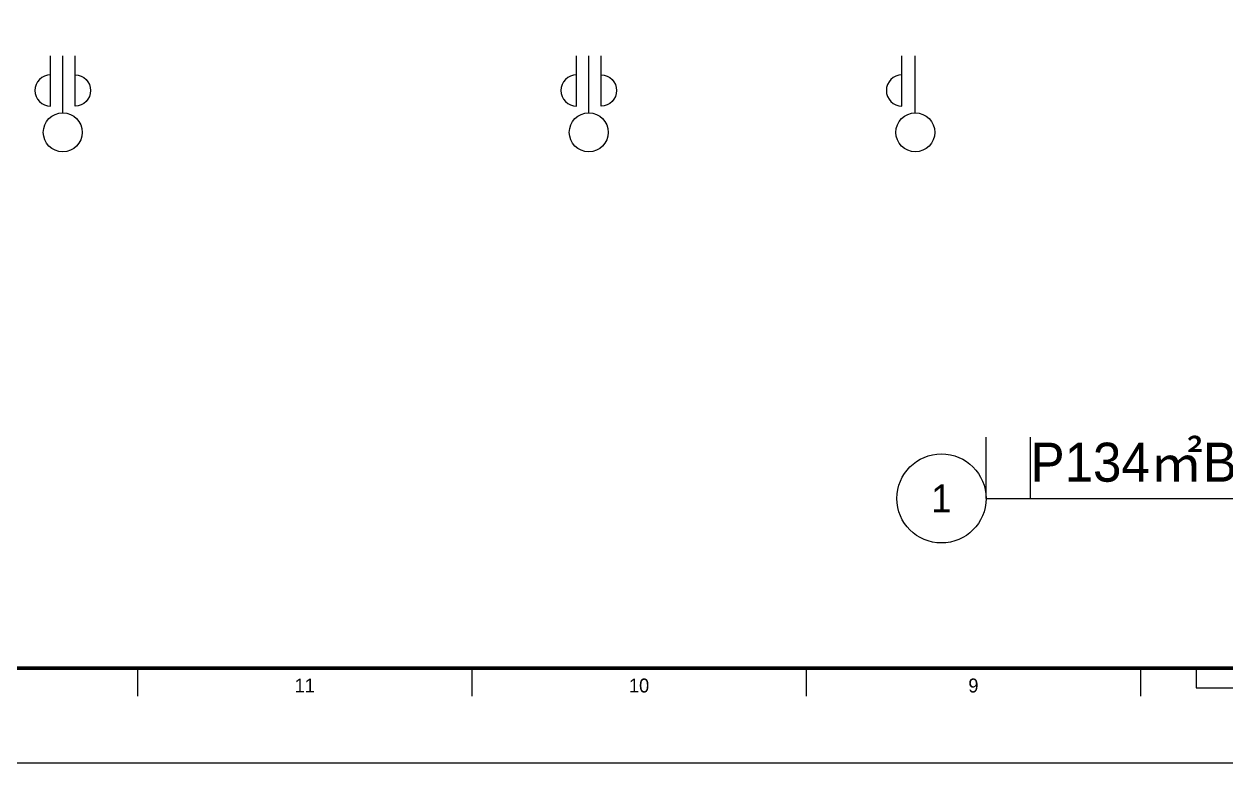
# Model space of a CAD drawing. Header units: millimetres. Extents: x 0 to 92204, y -190080 to 23760.
# Drawn here: x 8031 to 18816, y -190080 to -183449 of the extents above; entities that cross this region are included whole.
import ezdxf
from ezdxf.enums import TextEntityAlignment as Align

# ---------------------------------------------------------------- set-up
doc = ezdxf.new("R2010")
doc.units = ezdxf.units.MM
doc.header["$LTSCALE"] = 100
doc.linetypes.add('AUDIT_D_220706163347-0', pattern=[0])
for name, color, linetype in [('A-치수', 7, 'AUDIT_D_220706163347-0'), ('AA-BORD-FORM', 7, 'Continuous'), ('AA-BORD-TEXT', 3, 'Continuous'), ('AA-XXXX-SYMB', 7, 'Continuous'), ('AA-XXXX-TEXT', 3, 'Continuous'), ('DIM', 7, 'AUDIT_D_220706163347-0')]:
    doc.layers.add(name, color=color, linetype=linetype)
doc.layers.add('Defpoint', color=135, linetype='Continuous', plot=False)
doc.styles.add('HAUD01', font='Dotum.ttf')

# ---------------------------------------------------------------- blocks, each defined once
blk = doc.blocks.new('중심')
at = {"layer": 'DIM'}
blk.add_line((-350, 0), (0, 0), dxfattribs=at)
blk.add_circle((-470, 0), 120, dxfattribs=at)
blk = doc.blocks.new('DIM-1108')
at = {"layer": 'DIM'}
for points in [[(8268.8, -207665.8, 1), (8268.8, -207945.8), (8268.8, -207495.8)], [(8488.8, -207665.8, -1), (8488.8, -207945.8), (8488.8, -207495.8)], [(12988.8, -207665.8, 1), (12988.8, -207945.8), (12988.8, -207495.8)], [(13208.8, -207665.8, -1), (13208.8, -207945.8), (13208.8, -207495.8)], [(15908.8, -207665.8, 1), (15908.8, -207945.8), (15908.8, -207495.8)]]:
    blk.add_lwpolyline(points, format="xyb", dxfattribs=at)
at = {"layer": 'A-치수', "xscale": 1.458333333333342, "yscale": 1.458333333333342, "zscale": 1.458333333333342, "rotation": 90}
for p in [(8378.8, -207495.8), (13098.8, -207495.8), (16028.8, -207495.8)]:
    blk.add_blockref('중심', p, dxfattribs=at)
blk = doc.blocks.new('XR-FORM 청주월명')
at = {"layer": 'AA-BORD-FORM', "color": 2}
for p, q in [((181, 17), (181, 12)), ((241, 17), (241, 12)), ((301, 17), (301, 12)), ((361, 17), (361, 12)), ((371, 17), (371, 13.5)), ((371, 13.5), (471, 13.5))]:
    blk.add_line(p, q, dxfattribs=at)
at = {"layer": 'AA-BORD-FORM', "color": 1}
blk.add_lwpolyline([(0, 0), (841, 0), (841, 594), (0, 594)], close=True, dxfattribs=at)
at = {"layer": 'AA-BORD-FORM', "color": 2, "const_width": 0.682}
blk.add_lwpolyline([(21, 17), (21, 577), (821, 577), (821, 17)], close=True, dxfattribs=at)
at = {"layer": 'AA-BORD-TEXT', "color": 7, "style": 'HAUD01'}
for s, p in [('11', (211, 13.9)), ('10', (271, 13.9)), ('9', (331, 13.9))]:
    blk.add_text(s, height=2.5, dxfattribs=at).set_placement(p, align=Align.MIDDLE_CENTER)

msp = doc.modelspace()

# ---------------------------------------------------------------- linework, layer by layer
at = {"layer": 'AA-XXXX-SYMB', "color": 3}
msp.add_line((16663.2, -187706.2), (24828.2, -187706.2), dxfattribs=at)
msp.add_circle((16263.2, -187706.2), 400, dxfattribs=at)
at = {"layer": 'Defpoint'}
for p, q in [((16663.2, -187706.2), (16663.2, -187156.2)), ((17063.2, -187706.2), (17063.2, -187156.2))]:
    msp.add_line(p, q, dxfattribs=at)

# ---------------------------------------------------------------- block references
msp.add_blockref('DIM-1108', (0, 23760))
at = {"xscale": 50, "yscale": 50, "zscale": 50}
msp.add_blockref('XR-FORM 청주월명', (0, -190080), dxfattribs=at)

# ---------------------------------------------------------------- texts
at = {"layer": 'AA-XXXX-TEXT', "style": 'HAUD01'}
msp.add_text('P134㎡B형 MC 기준선도(기본형)', height=350, dxfattribs=at).set_placement((17063.2, -187556.2))
msp.add_text('1', height=250, dxfattribs=at).set_placement((16263.2, -187706.2), align=Align.MIDDLE_CENTER)

doc.saveas('drawing.dxf')
